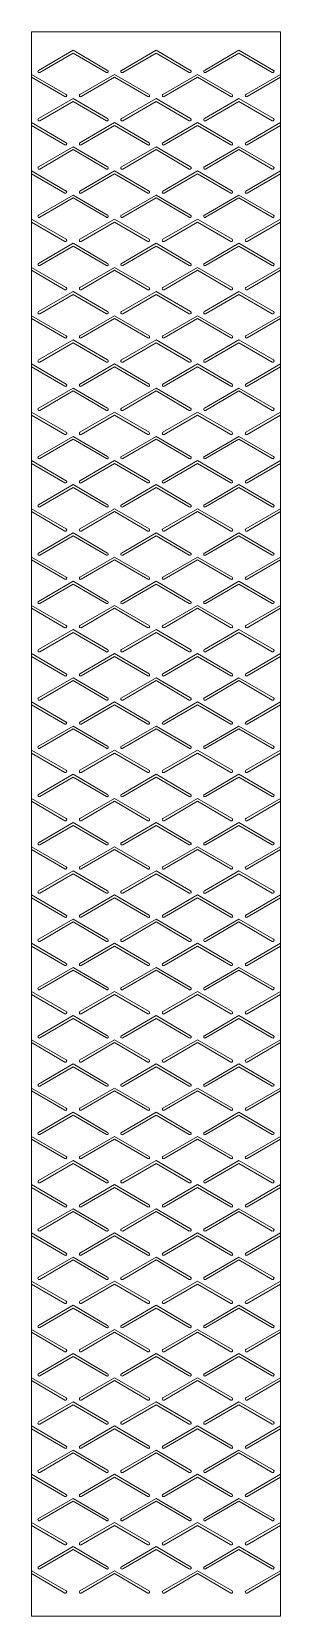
# Model space of a CAD drawing. Header units: metres. Extents: x 0 to 25, y 0 to 159.
import ezdxf

# ---------------------------------------------------------------- set-up
doc = ezdxf.new("R2010")
doc.units = ezdxf.units.M
doc.layers.add('TOP', color=1, linetype='Continuous', lineweight=0)

msp = doc.modelspace()

# ---------------------------------------------------------------- linework, layer by layer
at = {"layer": 'TOP'}
for p, q in [((0.7, 155.12), (4.17, 157.14)), ((0.82, 154.91), (4.17, 156.86)), ((4.17, 157.14), (7.64, 155.12)), ((4.17, 156.86), (7.51, 154.91)), ((9.03, 155.12), (12.5, 157.14)), ((9.15, 154.91), (12.5, 156.86)), ((12.5, 157.14), (15.97, 155.12)), ((12.5, 156.86), (15.85, 154.91)), ((17.36, 155.12), (20.83, 157.14)), ((17.49, 154.91), (20.83, 156.86)), ((20.83, 157.14), (24.3, 155.12)), ((20.83, 156.86), (24.18, 154.91)), ((0, 154.72), (3.47, 152.7)), ((0, 154.72), (0, 154.43)), ((0, 154.43), (3.35, 152.49)), ((4.86, 152.7), (8.33, 154.72)), ((4.99, 152.49), (8.33, 154.43)), ((8.33, 154.72), (11.8, 152.7)), ((8.33, 154.43), (11.68, 152.49)), ((13.2, 152.7), (16.67, 154.72)), ((13.32, 152.49), (16.67, 154.43)), ((16.67, 154.72), (20.14, 152.7)), ((16.67, 154.43), (20.01, 152.49)), ((21.53, 152.7), (25, 154.72)), ((21.65, 152.49), (25, 154.43)), ((25, 154.72), (25, 154.43)), ((0.7, 150.28), (4.17, 152.3)), ((0.82, 150.06), (4.17, 152.01)), ((4.17, 152.3), (7.64, 150.28)), ((4.17, 152.01), (7.51, 150.06)), ((9.03, 150.28), (12.5, 152.3)), ((9.15, 150.06), (12.5, 152.01)), ((12.5, 152.3), (15.97, 150.28)), ((12.5, 152.01), (15.85, 150.06)), ((17.36, 150.28), (20.83, 152.3)), ((17.49, 150.06), (20.83, 152.01)), ((20.83, 152.3), (24.3, 150.28)), ((20.83, 152.01), (24.18, 150.06)), ((0, 149.88), (3.47, 147.86)), ((0, 149.88), (0, 149.59)), ((0, 149.59), (3.35, 147.64)), ((4.86, 147.86), (8.33, 149.88)), ((4.99, 147.64), (8.33, 149.59)), ((8.33, 149.88), (11.8, 147.86)), ((8.33, 149.59), (11.68, 147.64)), ((13.2, 147.86), (16.67, 149.88)), ((13.32, 147.64), (16.67, 149.59)), ((16.67, 149.88), (20.14, 147.86)), ((16.67, 149.59), (20.01, 147.64)), ((21.53, 147.86), (25, 149.88)), ((21.65, 147.64), (25, 149.59)), ((25, 149.88), (25, 149.59)), ((0.7, 145.44), (4.17, 147.46)), ((0.82, 145.22), (4.17, 147.17)), ((4.17, 147.46), (7.64, 145.44)), ((4.17, 147.17), (7.51, 145.22)), ((9.03, 145.44), (12.5, 147.46)), ((9.15, 145.22), (12.5, 147.17)), ((12.5, 147.46), (15.97, 145.44)), ((12.5, 147.17), (15.85, 145.22)), ((17.36, 145.44), (20.83, 147.46)), ((17.49, 145.22), (20.83, 147.17)), ((20.83, 147.46), (24.3, 145.44)), ((20.83, 147.17), (24.18, 145.22)), ((0, 145.03), (3.47, 143.01)), ((0, 145.03), (0, 144.75)), ((0, 144.75), (3.35, 142.8)), ((4.86, 143.01), (8.33, 145.03)), ((4.99, 142.8), (8.33, 144.75)), ((8.33, 145.03), (11.8, 143.01)), ((8.33, 144.75), (11.68, 142.8)), ((13.2, 143.01), (16.67, 145.03)), ((13.32, 142.8), (16.67, 144.75)), ((16.67, 145.03), (20.14, 143.01)), ((16.67, 144.75), (20.01, 142.8)), ((21.53, 143.01), (25, 145.03)), ((21.65, 142.8), (25, 144.75)), ((25, 145.03), (25, 144.75)), ((0.7, 140.59), (4.17, 142.61)), ((0.82, 140.38), (4.17, 142.32)), ((4.17, 142.61), (7.64, 140.59)), ((4.17, 142.32), (7.51, 140.38)), ((9.03, 140.59), (12.5, 142.61)), ((9.15, 140.38), (12.5, 142.32)), ((12.5, 142.61), (15.97, 140.59)), ((12.5, 142.32), (15.85, 140.38)), ((17.36, 140.59), (20.83, 142.61)), ((17.49, 140.38), (20.83, 142.32)), ((20.83, 142.61), (24.3, 140.59)), ((20.83, 142.32), (24.18, 140.38)), ((0, 140.19), (3.47, 138.17)), ((0, 140.19), (0, 139.9)), ((4.86, 138.17), (8.33, 140.19)), ((8.33, 140.19), (11.8, 138.17)), ((13.2, 138.17), (16.67, 140.19)), ((16.67, 140.19), (20.14, 138.17)), ((21.53, 138.17), (25, 140.19)), ((25, 140.19), (25, 139.9)), ((0, 139.9), (3.35, 137.95)), ((4.99, 137.95), (8.33, 139.9)), ((8.33, 139.9), (11.68, 137.95)), ((13.32, 137.95), (16.67, 139.9)), ((16.67, 139.9), (20.01, 137.95)), ((21.65, 137.95), (25, 139.9)), ((0.7, 135.75), (4.17, 137.77)), ((0.82, 135.53), (4.17, 137.48)), ((4.17, 137.77), (7.64, 135.75)), ((4.17, 137.48), (7.51, 135.53)), ((9.03, 135.75), (12.5, 137.77)), ((9.15, 135.53), (12.5, 137.48)), ((12.5, 137.77), (15.97, 135.75)), ((12.5, 137.48), (15.85, 135.53)), ((17.36, 135.75), (20.83, 137.77)), ((17.49, 135.53), (20.83, 137.48)), ((20.83, 137.77), (24.3, 135.75)), ((20.83, 137.48), (24.18, 135.53)), ((0, 135.35), (3.47, 133.33)), ((0, 135.35), (0, 135.06)), ((4.86, 133.33), (8.33, 135.35)), ((8.33, 135.35), (11.8, 133.33)), ((13.2, 133.33), (16.67, 135.35)), ((16.67, 135.35), (20.14, 133.33)), ((21.53, 133.33), (25, 135.35)), ((25, 135.35), (25, 135.06)), ((0, 135.06), (3.35, 133.11)), ((4.99, 133.11), (8.33, 135.06)), ((8.33, 135.06), (11.68, 133.11)), ((13.32, 133.11), (16.67, 135.06)), ((16.67, 135.06), (20.01, 133.11)), ((21.65, 133.11), (25, 135.06)), ((0.7, 130.91), (4.17, 132.93)), ((0.82, 130.69), (4.17, 132.64)), ((4.17, 132.93), (7.64, 130.91)), ((4.17, 132.64), (7.51, 130.69)), ((9.03, 130.91), (12.5, 132.93)), ((9.15, 130.69), (12.5, 132.64)), ((12.5, 132.93), (15.97, 130.91)), ((12.5, 132.64), (15.85, 130.69)), ((17.36, 130.91), (20.83, 132.93)), ((17.49, 130.69), (20.83, 132.64)), ((20.83, 132.93), (24.3, 130.91)), ((20.83, 132.64), (24.18, 130.69)), ((0, 130.5), (3.47, 128.48)), ((0, 130.5), (0, 130.22)), ((4.86, 128.48), (8.33, 130.5)), ((8.33, 130.5), (11.8, 128.48)), ((13.2, 128.48), (16.67, 130.5)), ((16.67, 130.5), (20.14, 128.48)), ((21.53, 128.48), (25, 130.5)), ((25, 130.5), (25, 130.22)), ((0, 130.22), (3.35, 128.27)), ((4.99, 128.27), (8.33, 130.22)), ((8.33, 130.22), (11.68, 128.27)), ((13.32, 128.27), (16.67, 130.22)), ((16.67, 130.22), (20.01, 128.27)), ((21.65, 128.27), (25, 130.22)), ((0.7, 126.06), (4.17, 128.08)), ((0.82, 125.85), (4.17, 127.79)), ((4.17, 128.08), (7.64, 126.06)), ((4.17, 127.79), (7.51, 125.85)), ((9.03, 126.06), (12.5, 128.08)), ((9.15, 125.85), (12.5, 127.79)), ((12.5, 128.08), (15.97, 126.06)), ((12.5, 127.79), (15.85, 125.85)), ((17.36, 126.06), (20.83, 128.08)), ((17.49, 125.85), (20.83, 127.79)), ((20.83, 128.08), (24.3, 126.06)), ((20.83, 127.79), (24.18, 125.85)), ((0, 125.66), (3.47, 123.64)), ((0, 125.66), (0, 125.37)), ((4.86, 123.64), (8.33, 125.66)), ((8.33, 125.66), (11.8, 123.64)), ((13.2, 123.64), (16.67, 125.66)), ((16.67, 125.66), (20.14, 123.64)), ((21.53, 123.64), (25, 125.66)), ((25, 125.66), (25, 125.37)), ((0, 125.37), (3.35, 123.42)), ((4.99, 123.42), (8.33, 125.37)), ((8.33, 125.37), (11.68, 123.42)), ((13.32, 123.42), (16.67, 125.37)), ((16.67, 125.37), (20.01, 123.42)), ((21.65, 123.42), (25, 125.37)), ((0.7, 121.22), (4.17, 123.24)), ((0.82, 121), (4.17, 122.95)), ((4.17, 123.24), (7.64, 121.22)), ((4.17, 122.95), (7.51, 121)), ((9.03, 121.22), (12.5, 123.24)), ((9.15, 121), (12.5, 122.95)), ((12.5, 123.24), (15.97, 121.22)), ((12.5, 122.95), (15.85, 121)), ((17.36, 121.22), (20.83, 123.24)), ((17.49, 121), (20.83, 122.95)), ((20.83, 123.24), (24.3, 121.22)), ((20.83, 122.95), (24.18, 121)), ((0, 120.82), (3.47, 118.8)), ((0, 120.82), (0, 120.53)), ((0, 120.53), (3.35, 118.58)), ((4.86, 118.8), (8.33, 120.82)), ((4.99, 118.58), (8.33, 120.53)), ((8.33, 120.82), (11.8, 118.8)), ((8.33, 120.53), (11.68, 118.58)), ((13.2, 118.8), (16.67, 120.82)), ((13.32, 118.58), (16.67, 120.53)), ((16.67, 120.82), (20.14, 118.8)), ((16.67, 120.53), (20.01, 118.58)), ((21.53, 118.8), (25, 120.82)), ((21.65, 118.58), (25, 120.53)), ((25, 120.82), (25, 120.53)), ((0.7, 116.37), (4.17, 118.39)), ((0.82, 116.16), (4.17, 118.11)), ((4.17, 118.39), (7.64, 116.37)), ((4.17, 118.11), (7.51, 116.16)), ((9.03, 116.37), (12.5, 118.39)), ((9.15, 116.16), (12.5, 118.11)), ((12.5, 118.39), (15.97, 116.37)), ((12.5, 118.11), (15.85, 116.16)), ((17.36, 116.37), (20.83, 118.39)), ((17.49, 116.16), (20.83, 118.11)), ((20.83, 118.39), (24.3, 116.37)), ((20.83, 118.11), (24.18, 116.16)), ((0, 115.97), (3.47, 113.95)), ((0, 115.97), (0, 115.68)), ((0, 115.68), (3.35, 113.74)), ((4.86, 113.95), (8.33, 115.97)), ((4.99, 113.74), (8.33, 115.68)), ((8.33, 115.97), (11.8, 113.95)), ((8.33, 115.68), (11.68, 113.74)), ((13.2, 113.95), (16.67, 115.97)), ((13.32, 113.74), (16.67, 115.68)), ((16.67, 115.97), (20.14, 113.95)), ((16.67, 115.68), (20.01, 113.74)), ((21.53, 113.95), (25, 115.97)), ((21.65, 113.74), (25, 115.68)), ((25, 115.97), (25, 115.68)), ((0.7, 111.53), (4.17, 113.55)), ((0.82, 111.31), (4.17, 113.26)), ((4.17, 113.55), (7.64, 111.53)), ((4.17, 113.26), (7.51, 111.31)), ((9.03, 111.53), (12.5, 113.55)), ((9.15, 111.31), (12.5, 113.26)), ((12.5, 113.55), (15.97, 111.53)), ((12.5, 113.26), (15.85, 111.31)), ((17.36, 111.53), (20.83, 113.55)), ((17.49, 111.31), (20.83, 113.26)), ((20.83, 113.55), (24.3, 111.53)), ((20.83, 113.26), (24.18, 111.31)), ((0, 111.13), (3.47, 109.11)), ((0, 111.13), (0, 110.84)), ((0, 110.84), (3.35, 108.89)), ((4.86, 109.11), (8.33, 111.13)), ((4.99, 108.89), (8.33, 110.84)), ((8.33, 111.13), (11.8, 109.11)), ((8.33, 110.84), (11.68, 108.89)), ((13.2, 109.11), (16.67, 111.13)), ((13.32, 108.89), (16.67, 110.84)), ((16.67, 111.13), (20.14, 109.11)), ((16.67, 110.84), (20.01, 108.89)), ((21.53, 109.11), (25, 111.13)), ((21.65, 108.89), (25, 110.84)), ((25, 111.13), (25, 110.84)), ((0.7, 106.69), (4.17, 108.71)), ((0.82, 106.47), (4.17, 108.42)), ((4.17, 108.71), (7.64, 106.69)), ((4.17, 108.42), (7.51, 106.47)), ((9.03, 106.69), (12.5, 108.71)), ((9.15, 106.47), (12.5, 108.42)), ((12.5, 108.71), (15.97, 106.69)), ((12.5, 108.42), (15.85, 106.47)), ((17.36, 106.69), (20.83, 108.71)), ((17.49, 106.47), (20.83, 108.42)), ((20.83, 108.71), (24.3, 106.69)), ((20.83, 108.42), (24.18, 106.47)), ((0, 106.28), (3.47, 104.26)), ((0, 106.28), (0, 106)), ((0, 106), (3.35, 104.05)), ((4.86, 104.26), (8.33, 106.28)), ((4.99, 104.05), (8.33, 106)), ((8.33, 106.28), (11.8, 104.26)), ((8.33, 106), (11.68, 104.05)), ((13.2, 104.26), (16.67, 106.28)), ((13.32, 104.05), (16.67, 106)), ((16.67, 106.28), (20.14, 104.26)), ((16.67, 106), (20.01, 104.05)), ((21.53, 104.26), (25, 106.28)), ((21.65, 104.05), (25, 106)), ((25, 106.28), (25, 106)), ((0.7, 101.84), (4.17, 103.86)), ((0.82, 101.63), (4.17, 103.57)), ((4.17, 103.86), (7.64, 101.84)), ((4.17, 103.57), (7.51, 101.63)), ((9.03, 101.84), (12.5, 103.86)), ((9.15, 101.63), (12.5, 103.57)), ((12.5, 103.86), (15.97, 101.84)), ((12.5, 103.57), (15.85, 101.63)), ((17.36, 101.84), (20.83, 103.86)), ((17.49, 101.63), (20.83, 103.57)), ((20.83, 103.86), (24.3, 101.84)), ((20.83, 103.57), (24.18, 101.63)), ((0, 101.44), (3.47, 99.42)), ((0, 101.44), (0, 101.15)), ((0, 101.15), (3.35, 99.2)), ((4.86, 99.42), (8.33, 101.44)), ((4.99, 99.2), (8.33, 101.15)), ((8.33, 101.44), (11.8, 99.42)), ((8.33, 101.15), (11.68, 99.2)), ((13.2, 99.42), (16.67, 101.44)), ((13.32, 99.2), (16.67, 101.15)), ((16.67, 101.44), (20.14, 99.42)), ((16.67, 101.15), (20.01, 99.2)), ((21.53, 99.42), (25, 101.44)), ((21.65, 99.2), (25, 101.15)), ((25, 101.44), (25, 101.15)), ((0.7, 97), (4.17, 99.02)), ((0.82, 96.78), (4.17, 98.73)), ((4.17, 99.02), (7.64, 97)), ((4.17, 98.73), (7.51, 96.78)), ((9.03, 97), (12.5, 99.02)), ((9.15, 96.78), (12.5, 98.73)), ((12.5, 99.02), (15.97, 97)), ((12.5, 98.73), (15.85, 96.78)), ((17.36, 97), (20.83, 99.02)), ((17.49, 96.78), (20.83, 98.73)), ((20.83, 99.02), (24.3, 97)), ((20.83, 98.73), (24.18, 96.78)), ((0, 96.6), (3.47, 94.58)), ((0, 96.6), (0, 96.31)), ((0, 96.31), (3.35, 94.36)), ((4.86, 94.58), (8.33, 96.6)), ((4.99, 94.36), (8.33, 96.31)), ((8.33, 96.6), (11.8, 94.58)), ((8.33, 96.31), (11.68, 94.36)), ((13.2, 94.58), (16.67, 96.6)), ((13.32, 94.36), (16.67, 96.31)), ((16.67, 96.6), (20.14, 94.58)), ((16.67, 96.31), (20.01, 94.36)), ((21.53, 94.58), (25, 96.6)), ((21.65, 94.36), (25, 96.31)), ((25, 96.6), (25, 96.31)), ((0.7, 92.16), (4.17, 94.18)), ((0.82, 91.94), (4.17, 93.89)), ((4.17, 94.18), (7.64, 92.16)), ((4.17, 93.89), (7.51, 91.94)), ((9.03, 92.16), (12.5, 94.18)), ((9.15, 91.94), (12.5, 93.89)), ((12.5, 94.18), (15.97, 92.16)), ((12.5, 93.89), (15.85, 91.94)), ((17.36, 92.16), (20.83, 94.18)), ((17.49, 91.94), (20.83, 93.89)), ((20.83, 94.18), (24.3, 92.16)), ((20.83, 93.89), (24.18, 91.94)), ((0, 91.75), (3.47, 89.73)), ((0, 91.75), (0, 91.47)), ((0, 91.47), (3.35, 89.52)), ((4.86, 89.73), (8.33, 91.75)), ((4.99, 89.52), (8.33, 91.47)), ((8.33, 91.75), (11.8, 89.73)), ((8.33, 91.47), (11.68, 89.52)), ((13.2, 89.73), (16.67, 91.75)), ((13.32, 89.52), (16.67, 91.47)), ((16.67, 91.75), (20.14, 89.73)), ((16.67, 91.47), (20.01, 89.52)), ((21.53, 89.73), (25, 91.75)), ((21.65, 89.52), (25, 91.47)), ((25, 91.75), (25, 91.47)), ((0.7, 87.31), (4.17, 89.33)), ((0.82, 87.1), (4.17, 89.04)), ((4.17, 89.33), (7.64, 87.31)), ((4.17, 89.04), (7.51, 87.1)), ((9.03, 87.31), (12.5, 89.33)), ((9.15, 87.1), (12.5, 89.04)), ((12.5, 89.33), (15.97, 87.31)), ((12.5, 89.04), (15.85, 87.1)), ((17.36, 87.31), (20.83, 89.33)), ((17.49, 87.1), (20.83, 89.04)), ((20.83, 89.33), (24.3, 87.31)), ((20.83, 89.04), (24.18, 87.1)), ((0, 86.91), (3.47, 84.89)), ((0, 86.91), (0, 86.62)), ((0, 86.62), (3.35, 84.67)), ((4.86, 84.89), (8.33, 86.91)), ((4.99, 84.67), (8.33, 86.62)), ((8.33, 86.91), (11.8, 84.89)), ((8.33, 86.62), (11.68, 84.67)), ((13.2, 84.89), (16.67, 86.91)), ((13.32, 84.67), (16.67, 86.62)), ((16.67, 86.91), (20.14, 84.89)), ((16.67, 86.62), (20.01, 84.67)), ((21.53, 84.89), (25, 86.91)), ((21.65, 84.67), (25, 86.62)), ((25, 86.91), (25, 86.62)), ((0.7, 82.47), (4.17, 84.49)), ((4.17, 84.49), (7.64, 82.47)), ((9.03, 82.47), (12.5, 84.49)), ((12.5, 84.49), (15.97, 82.47)), ((17.36, 82.47), (20.83, 84.49)), ((20.83, 84.49), (24.3, 82.47)), ((0.82, 82.25), (4.17, 84.2)), ((4.17, 84.2), (7.51, 82.25)), ((9.15, 82.25), (12.5, 84.2)), ((12.5, 84.2), (15.85, 82.25)), ((17.49, 82.25), (20.83, 84.2)), ((20.83, 84.2), (24.18, 82.25)), ((0, 82.07), (3.47, 80.05)), ((0, 82.07), (0, 81.78)), ((0, 81.78), (3.35, 79.83)), ((4.86, 80.05), (8.33, 82.07)), ((4.99, 79.83), (8.33, 81.78)), ((8.33, 82.07), (11.8, 80.05)), ((8.33, 81.78), (11.68, 79.83)), ((13.2, 80.05), (16.67, 82.07)), ((13.32, 79.83), (16.67, 81.78)), ((16.67, 82.07), (20.14, 80.05)), ((16.67, 81.78), (20.01, 79.83)), ((21.53, 80.05), (25, 82.07)), ((21.65, 79.83), (25, 81.78)), ((25, 82.07), (25, 81.78)), ((0.7, 77.62), (4.17, 79.64)), ((4.17, 79.64), (7.64, 77.62)), ((9.03, 77.62), (12.5, 79.64)), ((12.5, 79.64), (15.97, 77.62)), ((17.36, 77.62), (20.83, 79.64)), ((20.83, 79.64), (24.3, 77.62)), ((0.82, 77.41), (4.17, 79.36)), ((4.17, 79.36), (7.51, 77.41)), ((9.15, 77.41), (12.5, 79.36)), ((12.5, 79.36), (15.85, 77.41)), ((17.49, 77.41), (20.83, 79.36)), ((20.83, 79.36), (24.18, 77.41)), ((0, 77.22), (3.47, 75.2)), ((0, 77.22), (0, 76.93)), ((0, 76.93), (3.35, 74.99)), ((4.86, 75.2), (8.33, 77.22)), ((4.99, 74.99), (8.33, 76.93)), ((8.33, 77.22), (11.8, 75.2)), ((8.33, 76.93), (11.68, 74.99)), ((13.2, 75.2), (16.67, 77.22)), ((13.32, 74.99), (16.67, 76.93)), ((16.67, 77.22), (20.14, 75.2)), ((16.67, 76.93), (20.01, 74.99)), ((21.53, 75.2), (25, 77.22)), ((21.65, 74.99), (25, 76.93)), ((25, 77.22), (25, 76.93)), ((0.7, 72.78), (4.17, 74.8)), ((4.17, 74.8), (7.64, 72.78)), ((9.03, 72.78), (12.5, 74.8)), ((12.5, 74.8), (15.97, 72.78)), ((17.36, 72.78), (20.83, 74.8)), ((20.83, 74.8), (24.3, 72.78)), ((0.82, 72.56), (4.17, 74.51)), ((4.17, 74.51), (7.51, 72.56)), ((9.15, 72.56), (12.5, 74.51)), ((12.5, 74.51), (15.85, 72.56)), ((17.49, 72.56), (20.83, 74.51)), ((20.83, 74.51), (24.18, 72.56)), ((0, 72.38), (3.47, 70.36)), ((0, 72.38), (0, 72.09)), ((0, 72.09), (3.35, 70.14)), ((4.86, 70.36), (8.33, 72.38)), ((4.99, 70.14), (8.33, 72.09)), ((8.33, 72.38), (11.8, 70.36)), ((8.33, 72.09), (11.68, 70.14)), ((13.2, 70.36), (16.67, 72.38)), ((13.32, 70.14), (16.67, 72.09)), ((16.67, 72.38), (20.14, 70.36)), ((16.67, 72.09), (20.01, 70.14)), ((21.53, 70.36), (25, 72.38)), ((21.65, 70.14), (25, 72.09)), ((25, 72.38), (25, 72.09)), ((0.7, 67.94), (4.17, 69.96)), ((0.82, 67.72), (4.17, 69.67)), ((4.17, 69.96), (7.64, 67.94)), ((4.17, 69.67), (7.51, 67.72)), ((9.03, 67.94), (12.5, 69.96)), ((9.15, 67.72), (12.5, 69.67)), ((12.5, 69.96), (15.97, 67.94)), ((12.5, 69.67), (15.85, 67.72)), ((17.36, 67.94), (20.83, 69.96)), ((17.49, 67.72), (20.83, 69.67)), ((20.83, 69.96), (24.3, 67.94)), ((20.83, 69.67), (24.18, 67.72)), ((0, 67.53), (3.47, 65.51)), ((0, 67.53), (0, 67.25)), ((0, 67.25), (3.35, 65.3)), ((4.86, 65.51), (8.33, 67.53)), ((4.99, 65.3), (8.33, 67.25)), ((8.33, 67.53), (11.8, 65.51)), ((8.33, 67.25), (11.68, 65.3)), ((13.2, 65.51), (16.67, 67.53)), ((13.32, 65.3), (16.67, 67.25)), ((16.67, 67.53), (20.14, 65.51)), ((16.67, 67.25), (20.01, 65.3)), ((21.53, 65.51), (25, 67.53)), ((21.65, 65.3), (25, 67.25)), ((25, 67.53), (25, 67.25)), ((0.7, 63.09), (4.17, 65.11)), ((0.82, 62.88), (4.17, 64.82)), ((4.17, 65.11), (7.64, 63.09)), ((4.17, 64.82), (7.51, 62.88)), ((9.03, 63.09), (12.5, 65.11)), ((9.15, 62.88), (12.5, 64.82)), ((12.5, 65.11), (15.97, 63.09)), ((12.5, 64.82), (15.85, 62.88)), ((17.36, 63.09), (20.83, 65.11)), ((17.49, 62.88), (20.83, 64.82)), ((20.83, 65.11), (24.3, 63.09)), ((20.83, 64.82), (24.18, 62.88)), ((0, 62.69), (3.47, 60.67)), ((0, 62.69), (0, 62.4)), ((0, 62.4), (3.35, 60.45)), ((4.86, 60.67), (8.33, 62.69)), ((4.99, 60.45), (8.33, 62.4)), ((8.33, 62.69), (11.8, 60.67)), ((8.33, 62.4), (11.68, 60.45)), ((13.2, 60.67), (16.67, 62.69)), ((13.32, 60.45), (16.67, 62.4)), ((16.67, 62.69), (20.14, 60.67)), ((16.67, 62.4), (20.01, 60.45)), ((21.53, 60.67), (25, 62.69)), ((21.65, 60.45), (25, 62.4)), ((25, 62.69), (25, 62.4)), ((0.7, 58.25), (4.17, 60.27)), ((0.82, 58.03), (4.17, 59.98)), ((4.17, 60.27), (7.64, 58.25)), ((4.17, 59.98), (7.51, 58.03)), ((9.03, 58.25), (12.5, 60.27)), ((9.15, 58.03), (12.5, 59.98)), ((12.5, 60.27), (15.97, 58.25)), ((12.5, 59.98), (15.85, 58.03)), ((17.36, 58.25), (20.83, 60.27)), ((17.49, 58.03), (20.83, 59.98)), ((20.83, 60.27), (24.3, 58.25)), ((20.83, 59.98), (24.18, 58.03)), ((0, 57.85), (3.47, 55.83)), ((0, 57.85), (0, 57.56)), ((0, 57.56), (3.35, 55.61)), ((4.86, 55.83), (8.33, 57.85)), ((4.99, 55.61), (8.33, 57.56)), ((8.33, 57.85), (11.8, 55.83)), ((8.33, 57.56), (11.68, 55.61)), ((13.2, 55.83), (16.67, 57.85)), ((13.32, 55.61), (16.67, 57.56)), ((16.67, 57.85), (20.14, 55.83)), ((16.67, 57.56), (20.01, 55.61)), ((21.53, 55.83), (25, 57.85)), ((21.65, 55.61), (25, 57.56)), ((25, 57.85), (25, 57.56)), ((0.7, 53.41), (4.17, 55.43)), ((0.82, 53.19), (4.17, 55.14)), ((4.17, 55.43), (7.64, 53.41)), ((4.17, 55.14), (7.51, 53.19)), ((9.03, 53.41), (12.5, 55.43)), ((9.15, 53.19), (12.5, 55.14)), ((12.5, 55.43), (15.97, 53.41)), ((12.5, 55.14), (15.85, 53.19)), ((17.36, 53.41), (20.83, 55.43)), ((17.49, 53.19), (20.83, 55.14)), ((20.83, 55.43), (24.3, 53.41)), ((20.83, 55.14), (24.18, 53.19)), ((0, 53), (3.47, 50.98)), ((0, 53), (0, 52.72)), ((0, 52.72), (3.35, 50.77)), ((4.86, 50.98), (8.33, 53)), ((4.99, 50.77), (8.33, 52.72)), ((8.33, 53), (11.8, 50.98)), ((8.33, 52.72), (11.68, 50.77)), ((13.2, 50.98), (16.67, 53)), ((13.32, 50.77), (16.67, 52.72)), ((16.67, 53), (20.14, 50.98)), ((16.67, 52.72), (20.01, 50.77)), ((21.53, 50.98), (25, 53)), ((21.65, 50.77), (25, 52.72)), ((25, 53), (25, 52.72)), ((0.7, 48.56), (4.17, 50.58)), ((0.82, 48.35), (4.17, 50.29)), ((4.17, 50.58), (7.64, 48.56)), ((4.17, 50.29), (7.51, 48.35)), ((9.03, 48.56), (12.5, 50.58)), ((9.15, 48.35), (12.5, 50.29)), ((12.5, 50.58), (15.97, 48.56)), ((12.5, 50.29), (15.85, 48.35)), ((17.36, 48.56), (20.83, 50.58)), ((17.49, 48.35), (20.83, 50.29)), ((20.83, 50.58), (24.3, 48.56)), ((20.83, 50.29), (24.18, 48.35)), ((0, 48.16), (3.47, 46.14)), ((0, 48.16), (0, 47.87)), ((0, 47.87), (3.35, 45.92)), ((4.86, 46.14), (8.33, 48.16)), ((4.99, 45.92), (8.33, 47.87)), ((8.33, 48.16), (11.8, 46.14)), ((8.33, 47.87), (11.68, 45.92)), ((13.2, 46.14), (16.67, 48.16)), ((13.32, 45.92), (16.67, 47.87)), ((16.67, 48.16), (20.14, 46.14)), ((16.67, 47.87), (20.01, 45.92)), ((21.53, 46.14), (25, 48.16)), ((21.65, 45.92), (25, 47.87)), ((25, 48.16), (25, 47.87)), ((0.7, 43.72), (4.17, 45.74)), ((0.82, 43.5), (4.17, 45.45)), ((4.17, 45.74), (7.64, 43.72)), ((4.17, 45.45), (7.51, 43.5)), ((9.03, 43.72), (12.5, 45.74)), ((9.15, 43.5), (12.5, 45.45)), ((12.5, 45.74), (15.97, 43.72)), ((12.5, 45.45), (15.85, 43.5)), ((17.36, 43.72), (20.83, 45.74)), ((17.49, 43.5), (20.83, 45.45)), ((20.83, 45.74), (24.3, 43.72)), ((20.83, 45.45), (24.18, 43.5)), ((0, 43.32), (3.47, 41.3)), ((0, 43.32), (0, 43.03)), ((0, 43.03), (3.35, 41.08)), ((4.86, 41.3), (8.33, 43.32)), ((4.99, 41.08), (8.33, 43.03)), ((8.33, 43.32), (11.8, 41.3)), ((8.33, 43.03), (11.68, 41.08)), ((13.2, 41.3), (16.67, 43.32)), ((13.32, 41.08), (16.67, 43.03)), ((16.67, 43.32), (20.14, 41.3)), ((16.67, 43.03), (20.01, 41.08)), ((21.53, 41.3), (25, 43.32)), ((21.65, 41.08), (25, 43.03)), ((25, 43.32), (25, 43.03)), ((0.7, 38.87), (4.17, 40.89)), ((0.82, 38.66), (4.17, 40.61)), ((4.17, 40.89), (7.64, 38.87)), ((4.17, 40.61), (7.51, 38.66)), ((9.03, 38.87), (12.5, 40.89)), ((9.15, 38.66), (12.5, 40.61)), ((12.5, 40.89), (15.97, 38.87)), ((12.5, 40.61), (15.85, 38.66)), ((17.36, 38.87), (20.83, 40.89)), ((17.49, 38.66), (20.83, 40.61)), ((20.83, 40.89), (24.3, 38.87)), ((20.83, 40.61), (24.18, 38.66)), ((0, 38.47), (3.47, 36.45)), ((0, 38.47), (0, 38.18)), ((0, 38.18), (3.35, 36.24)), ((4.86, 36.45), (8.33, 38.47)), ((4.99, 36.24), (8.33, 38.18)), ((8.33, 38.47), (11.8, 36.45)), ((8.33, 38.18), (11.68, 36.24)), ((13.2, 36.45), (16.67, 38.47)), ((13.32, 36.24), (16.67, 38.18)), ((16.67, 38.47), (20.14, 36.45)), ((16.67, 38.18), (20.01, 36.24)), ((21.53, 36.45), (25, 38.47)), ((21.65, 36.24), (25, 38.18)), ((25, 38.47), (25, 38.18)), ((0.7, 34.03), (4.17, 36.05)), ((0.82, 33.81), (4.17, 35.76)), ((4.17, 36.05), (7.64, 34.03)), ((4.17, 35.76), (7.51, 33.81)), ((9.03, 34.03), (12.5, 36.05)), ((9.15, 33.81), (12.5, 35.76)), ((12.5, 36.05), (15.97, 34.03)), ((12.5, 35.76), (15.85, 33.81)), ((17.36, 34.03), (20.83, 36.05)), ((17.49, 33.81), (20.83, 35.76)), ((20.83, 36.05), (24.3, 34.03)), ((20.83, 35.76), (24.18, 33.81)), ((0, 33.63), (3.47, 31.61)), ((0, 33.63), (0, 33.34)), ((4.86, 31.61), (8.33, 33.63)), ((8.33, 33.63), (11.8, 31.61)), ((13.2, 31.61), (16.67, 33.63)), ((16.67, 33.63), (20.14, 31.61)), ((21.53, 31.61), (25, 33.63)), ((25, 33.63), (25, 33.34)), ((0, 33.34), (3.35, 31.39)), ((4.99, 31.39), (8.33, 33.34)), ((8.33, 33.34), (11.68, 31.39)), ((13.32, 31.39), (16.67, 33.34)), ((16.67, 33.34), (20.01, 31.39)), ((21.65, 31.39), (25, 33.34)), ((0.7, 29.19), (4.17, 31.21)), ((0.82, 28.97), (4.17, 30.92)), ((4.17, 31.21), (7.64, 29.19)), ((4.17, 30.92), (7.51, 28.97)), ((9.03, 29.19), (12.5, 31.21)), ((9.15, 28.97), (12.5, 30.92)), ((12.5, 31.21), (15.97, 29.19)), ((12.5, 30.92), (15.85, 28.97)), ((17.36, 29.19), (20.83, 31.21)), ((17.49, 28.97), (20.83, 30.92)), ((20.83, 31.21), (24.3, 29.19)), ((20.83, 30.92), (24.18, 28.97)), ((0, 28.78), (3.47, 26.76)), ((0, 28.78), (0, 28.5)), ((4.86, 26.76), (8.33, 28.78)), ((8.33, 28.78), (11.8, 26.76)), ((13.2, 26.76), (16.67, 28.78)), ((16.67, 28.78), (20.14, 26.76)), ((21.53, 26.76), (25, 28.78)), ((25, 28.78), (25, 28.5)), ((0, 28.5), (3.35, 26.55)), ((4.99, 26.55), (8.33, 28.5)), ((8.33, 28.5), (11.68, 26.55)), ((13.32, 26.55), (16.67, 28.5)), ((16.67, 28.5), (20.01, 26.55)), ((21.65, 26.55), (25, 28.5)), ((0.7, 24.34), (4.17, 26.36)), ((0.82, 24.13), (4.17, 26.07)), ((4.17, 26.36), (7.64, 24.34)), ((4.17, 26.07), (7.51, 24.13)), ((9.03, 24.34), (12.5, 26.36)), ((9.15, 24.13), (12.5, 26.07)), ((12.5, 26.36), (15.97, 24.34)), ((12.5, 26.07), (15.85, 24.13)), ((17.36, 24.34), (20.83, 26.36)), ((17.49, 24.13), (20.83, 26.07)), ((20.83, 26.36), (24.3, 24.34)), ((20.83, 26.07), (24.18, 24.13)), ((0, 23.94), (3.47, 21.92)), ((0, 23.94), (0, 23.65)), ((4.86, 21.92), (8.33, 23.94)), ((8.33, 23.94), (11.8, 21.92)), ((13.2, 21.92), (16.67, 23.94)), ((16.67, 23.94), (20.14, 21.92)), ((21.53, 21.92), (25, 23.94)), ((25, 23.94), (25, 23.65)), ((0, 23.65), (3.35, 21.7)), ((4.99, 21.7), (8.33, 23.65)), ((8.33, 23.65), (11.68, 21.7)), ((13.32, 21.7), (16.67, 23.65)), ((16.67, 23.65), (20.01, 21.7)), ((21.65, 21.7), (25, 23.65)), ((0.7, 19.5), (4.17, 21.52)), ((0.82, 19.28), (4.17, 21.23)), ((4.17, 21.52), (7.64, 19.5)), ((4.17, 21.23), (7.51, 19.28)), ((9.03, 19.5), (12.5, 21.52)), ((9.15, 19.28), (12.5, 21.23)), ((12.5, 21.52), (15.97, 19.5)), ((12.5, 21.23), (15.85, 19.28)), ((17.36, 19.5), (20.83, 21.52)), ((17.49, 19.28), (20.83, 21.23)), ((20.83, 21.52), (24.3, 19.5)), ((20.83, 21.23), (24.18, 19.28)), ((0, 19.1), (3.47, 17.08)), ((0, 19.1), (0, 18.81)), ((4.86, 17.08), (8.33, 19.1)), ((8.33, 19.1), (11.8, 17.08)), ((13.2, 17.08), (16.67, 19.1)), ((16.67, 19.1), (20.14, 17.08)), ((21.53, 17.08), (25, 19.1)), ((25, 19.1), (25, 18.81)), ((0, 18.81), (3.35, 16.86)), ((4.99, 16.86), (8.33, 18.81)), ((8.33, 18.81), (11.68, 16.86)), ((13.32, 16.86), (16.67, 18.81)), ((16.67, 18.81), (20.01, 16.86)), ((21.65, 16.86), (25, 18.81)), ((0.7, 14.66), (4.17, 16.68)), ((0.82, 14.44), (4.17, 16.39)), ((4.17, 16.68), (7.64, 14.66)), ((4.17, 16.39), (7.51, 14.44)), ((9.03, 14.66), (12.5, 16.68)), ((9.15, 14.44), (12.5, 16.39)), ((12.5, 16.68), (15.97, 14.66)), ((12.5, 16.39), (15.85, 14.44)), ((17.36, 14.66), (20.83, 16.68)), ((17.49, 14.44), (20.83, 16.39)), ((20.83, 16.68), (24.3, 14.66)), ((20.83, 16.39), (24.18, 14.44)), ((0, 14.25), (3.47, 12.23)), ((0, 14.25), (0, 13.97)), ((0, 13.97), (3.35, 12.02)), ((4.86, 12.23), (8.33, 14.25)), ((4.99, 12.02), (8.33, 13.97)), ((8.33, 14.25), (11.8, 12.23)), ((8.33, 13.97), (11.68, 12.02)), ((13.2, 12.23), (16.67, 14.25)), ((13.32, 12.02), (16.67, 13.97)), ((16.67, 14.25), (20.14, 12.23)), ((16.67, 13.97), (20.01, 12.02)), ((21.53, 12.23), (25, 14.25)), ((21.65, 12.02), (25, 13.97)), ((25, 14.25), (25, 13.97)), ((0.7, 9.81), (4.17, 11.83)), ((0.82, 9.6), (4.17, 11.54)), ((4.17, 11.83), (7.64, 9.81)), ((4.17, 11.54), (7.51, 9.6)), ((9.03, 9.81), (12.5, 11.83)), ((9.15, 9.6), (12.5, 11.54)), ((12.5, 11.83), (15.97, 9.81)), ((12.5, 11.54), (15.85, 9.6)), ((17.36, 9.81), (20.83, 11.83)), ((17.49, 9.6), (20.83, 11.54)), ((20.83, 11.83), (24.3, 9.81)), ((20.83, 11.54), (24.18, 9.6)), ((0, 9.41), (3.47, 7.39)), ((0, 9.41), (0, 9.12)), ((0, 9.12), (3.35, 7.17)), ((4.86, 7.39), (8.33, 9.41)), ((4.99, 7.17), (8.33, 9.12)), ((8.33, 9.41), (11.8, 7.39)), ((8.33, 9.12), (11.68, 7.17)), ((13.2, 7.39), (16.67, 9.41)), ((13.32, 7.17), (16.67, 9.12)), ((16.67, 9.41), (20.14, 7.39)), ((16.67, 9.12), (20.01, 7.17)), ((21.53, 7.39), (25, 9.41)), ((21.65, 7.17), (25, 9.12)), ((25, 9.41), (25, 9.12)), ((0.7, 4.97), (4.17, 6.99)), ((0.82, 4.75), (4.17, 6.7)), ((4.17, 6.99), (7.64, 4.97)), ((4.17, 6.7), (7.51, 4.75)), ((9.03, 4.97), (12.5, 6.99)), ((9.15, 4.75), (12.5, 6.7)), ((12.5, 6.99), (15.97, 4.97)), ((12.5, 6.7), (15.85, 4.75)), ((17.36, 4.97), (20.83, 6.99)), ((17.49, 4.75), (20.83, 6.7)), ((20.83, 6.99), (24.3, 4.97)), ((20.83, 6.7), (24.18, 4.75)), ((0, 4.57), (3.47, 2.55)), ((0, 4.57), (0, 4.28)), ((0, 4.28), (3.35, 2.33)), ((4.86, 2.55), (8.33, 4.57)), ((4.99, 2.33), (8.33, 4.28)), ((8.33, 4.57), (11.8, 2.55)), ((8.33, 4.28), (11.68, 2.33)), ((13.2, 2.55), (16.67, 4.57)), ((13.32, 2.33), (16.67, 4.28)), ((16.67, 4.57), (20.14, 2.55)), ((16.67, 4.28), (20.01, 2.33)), ((21.53, 2.55), (25, 4.57)), ((21.65, 2.33), (25, 4.28)), ((25, 4.57), (25, 4.28))]:
    msp.add_line(p, q, dxfattribs=at)
msp.add_lwpolyline([(0, 0), (0, 159), (25, 159), (25, 0)], close=True, dxfattribs=at)
for centre, start, end in [((0.76, 155.02), 120, 300), ((7.58, 155.02), -120, 60), ((9.09, 155.02), 120, 300), ((15.91, 155.02), -120, 60), ((17.42, 155.02), 120, 300), ((24.24, 155.02), -120, 60), ((3.41, 152.59), -120, 60), ((4.92, 152.59), 120, 300), ((11.74, 152.59), -120, 60), ((13.26, 152.59), 120, 300), ((20.08, 152.59), -120, 60), ((21.59, 152.59), 120, 300), ((0.76, 150.17), 120, 300), ((7.58, 150.17), -120, 60), ((9.09, 150.17), 120, 300), ((15.91, 150.17), -120, 60), ((17.42, 150.17), 120, 300), ((24.24, 150.17), -120, 60), ((3.41, 147.75), -120, 60), ((4.92, 147.75), 120, 300), ((11.74, 147.75), -120, 60), ((13.26, 147.75), 120, 300), ((20.08, 147.75), -120, 60), ((21.59, 147.75), 120, 300), ((0.76, 145.33), 120, 300), ((7.58, 145.33), -120, 60), ((9.09, 145.33), 120, 300), ((15.91, 145.33), -120, 60), ((17.42, 145.33), 120, 300), ((24.24, 145.33), -120, 60), ((3.41, 142.91), -120, 60), ((4.92, 142.91), 120, 300), ((11.74, 142.91), -120, 60), ((13.26, 142.91), 120, 300), ((20.08, 142.91), -120, 60), ((21.59, 142.91), 120, 300), ((0.76, 140.48), 120, 300), ((7.58, 140.48), -120, 60), ((9.09, 140.48), 120, 300), ((15.91, 140.48), -120, 60), ((17.42, 140.48), 120, 300), ((24.24, 140.48), -120, 60), ((3.41, 138.06), -120, 60), ((4.92, 138.06), 120, 300), ((11.74, 138.06), -120, 60), ((13.26, 138.06), 120, 300), ((20.08, 138.06), -120, 60), ((21.59, 138.06), 120, 300), ((0.76, 135.64), 120, 300), ((7.58, 135.64), -120, 60), ((9.09, 135.64), 120, 300), ((15.91, 135.64), -120, 60), ((17.42, 135.64), 120, 300), ((24.24, 135.64), -120, 60), ((3.41, 133.22), -120, 60), ((4.92, 133.22), 120, 300), ((11.74, 133.22), -120, 60), ((13.26, 133.22), 120, 300), ((20.08, 133.22), -120, 60), ((21.59, 133.22), 120, 300), ((0.76, 130.8), 120, 300), ((7.58, 130.8), -120, 60), ((9.09, 130.8), 120, 300), ((15.91, 130.8), -120, 60), ((17.42, 130.8), 120, 300), ((24.24, 130.8), -120, 60), ((3.41, 128.38), -120, 60), ((4.92, 128.38), 120, 300), ((11.74, 128.38), -120, 60), ((13.26, 128.38), 120, 300), ((20.08, 128.38), -120, 60), ((21.59, 128.38), 120, 300), ((0.76, 125.95), 120, 300), ((7.58, 125.95), -120, 60), ((9.09, 125.95), 120, 300), ((15.91, 125.95), -120, 60), ((17.42, 125.95), 120, 300), ((24.24, 125.95), -120, 60), ((3.41, 123.53), -120, 60), ((4.92, 123.53), 120, 300), ((11.74, 123.53), -120, 60), ((13.26, 123.53), 120, 300), ((20.08, 123.53), -120, 60), ((21.59, 123.53), 120, 300), ((0.76, 121.11), 120, 300), ((7.58, 121.11), -120, 60), ((9.09, 121.11), 120, 300), ((15.91, 121.11), -120, 60), ((17.42, 121.11), 120, 300), ((24.24, 121.11), -120, 60), ((3.41, 118.69), -120, 60), ((4.92, 118.69), 120, 300), ((11.74, 118.69), -120, 60), ((13.26, 118.69), 120, 300), ((20.08, 118.69), -120, 60), ((21.59, 118.69), 120, 300), ((0.76, 116.27), 120, 300), ((7.58, 116.27), -120, 60), ((9.09, 116.27), 120, 300), ((15.91, 116.27), -120, 60), ((17.42, 116.27), 120, 300), ((24.24, 116.27), -120, 60), ((3.41, 113.84), -120, 60), ((4.92, 113.84), 120, 300), ((11.74, 113.84), -120, 60), ((13.26, 113.84), 120, 300), ((20.08, 113.84), -120, 60), ((21.59, 113.84), 120, 300), ((0.76, 111.42), 120, 300), ((7.58, 111.42), -120, 60), ((9.09, 111.42), 120, 300), ((15.91, 111.42), -120, 60), ((17.42, 111.42), 120, 300), ((24.24, 111.42), -120, 60), ((3.41, 109), -120, 60), ((4.92, 109), 120, 300), ((11.74, 109), -120, 60), ((13.26, 109), 120, 300), ((20.08, 109), -120, 60), ((21.59, 109), 120, 300), ((0.76, 106.58), 120, 300), ((7.58, 106.58), -120, 60), ((9.09, 106.58), 120, 300), ((15.91, 106.58), -120, 60), ((17.42, 106.58), 120, 300), ((24.24, 106.58), -120, 60), ((3.41, 104.16), -120, 60), ((4.92, 104.16), 120, 300), ((11.74, 104.16), -120, 60), ((13.26, 104.16), 120, 300), ((20.08, 104.16), -120, 60), ((21.59, 104.16), 120, 300), ((0.76, 101.73), 120, 300), ((7.58, 101.73), -120, 60), ((9.09, 101.73), 120, 300), ((15.91, 101.73), -120, 60), ((17.42, 101.73), 120, 300), ((24.24, 101.73), -120, 60), ((3.41, 99.31), -120, 60), ((4.92, 99.31), 120, 300), ((11.74, 99.31), -120, 60), ((13.26, 99.31), 120, 300), ((20.08, 99.31), -120, 60), ((21.59, 99.31), 120, 300), ((0.76, 96.89), 120, 300), ((7.58, 96.89), -120, 60), ((9.09, 96.89), 120, 300), ((15.91, 96.89), -120, 60), ((17.42, 96.89), 120, 300), ((24.24, 96.89), -120, 60), ((3.41, 94.47), -120, 60), ((4.92, 94.47), 120, 300), ((11.74, 94.47), -120, 60), ((13.26, 94.47), 120, 300), ((20.08, 94.47), -120, 60), ((21.59, 94.47), 120, 300), ((0.76, 92.05), 120, 300), ((7.58, 92.05), -120, 60), ((9.09, 92.05), 120, 300), ((15.91, 92.05), -120, 60), ((17.42, 92.05), 120, 300), ((24.24, 92.05), -120, 60), ((3.41, 89.63), -120, 60), ((4.92, 89.63), 120, 300), ((11.74, 89.63), -120, 60), ((13.26, 89.63), 120, 300), ((20.08, 89.63), -120, 60), ((21.59, 89.63), 120, 300), ((0.76, 87.2), 120, 300), ((7.58, 87.2), -120, 60), ((9.09, 87.2), 120, 300), ((15.91, 87.2), -120, 60), ((17.42, 87.2), 120, 300), ((24.24, 87.2), -120, 60), ((3.41, 84.78), -120, 60), ((4.92, 84.78), 120, 300), ((11.74, 84.78), -120, 60), ((13.26, 84.78), 120, 300), ((20.08, 84.78), -120, 60), ((21.59, 84.78), 120, 300), ((0.76, 82.36), 120, 300), ((7.58, 82.36), -120, 60), ((9.09, 82.36), 120, 300), ((15.91, 82.36), -120, 60), ((17.42, 82.36), 120, 300), ((24.24, 82.36), -120, 60), ((3.41, 79.94), -120, 60), ((4.92, 79.94), 120, 300), ((11.74, 79.94), -120, 60), ((13.26, 79.94), 120, 300), ((20.08, 79.94), -120, 60), ((21.59, 79.94), 120, 300), ((0.76, 77.52), 120, 300), ((7.58, 77.52), -120, 60), ((9.09, 77.52), 120, 300), ((15.91, 77.52), -120, 60), ((17.42, 77.52), 120, 300), ((24.24, 77.52), -120, 60), ((3.41, 75.09), -120, 60), ((4.92, 75.09), 120, 300), ((11.74, 75.09), -120, 60), ((13.26, 75.09), 120, 300), ((20.08, 75.09), -120, 60), ((21.59, 75.09), 120, 300), ((0.76, 72.67), 120, 300), ((7.58, 72.67), -120, 60), ((9.09, 72.67), 120, 300), ((15.91, 72.67), -120, 60), ((17.42, 72.67), 120, 300), ((24.24, 72.67), -120, 60), ((3.41, 70.25), -120, 60), ((4.92, 70.25), 120, 300), ((11.74, 70.25), -120, 60), ((13.26, 70.25), 120, 300), ((20.08, 70.25), -120, 60), ((21.59, 70.25), 120, 300), ((0.76, 67.83), 120, 300), ((7.58, 67.83), -120, 60), ((9.09, 67.83), 120, 300), ((15.91, 67.83), -120, 60), ((17.42, 67.83), 120, 300), ((24.24, 67.83), -120, 60), ((3.41, 65.41), -120, 60), ((4.92, 65.41), 120, 300), ((11.74, 65.41), -120, 60), ((13.26, 65.41), 120, 300), ((20.08, 65.41), -120, 60), ((21.59, 65.41), 120, 300), ((0.76, 62.98), 120, 300), ((7.58, 62.98), -120, 60), ((9.09, 62.98), 120, 300), ((15.91, 62.98), -120, 60), ((17.42, 62.98), 120, 300), ((24.24, 62.98), -120, 60), ((3.41, 60.56), -120, 60), ((4.92, 60.56), 120, 300), ((11.74, 60.56), -120, 60), ((13.26, 60.56), 120, 300), ((20.08, 60.56), -120, 60), ((21.59, 60.56), 120, 300), ((0.76, 58.14), 120, 300), ((7.58, 58.14), -120, 60), ((9.09, 58.14), 120, 300), ((15.91, 58.14), -120, 60), ((17.42, 58.14), 120, 300), ((24.24, 58.14), -120, 60), ((3.41, 55.72), -120, 60), ((4.92, 55.72), 120, 300), ((11.74, 55.72), -120, 60), ((13.26, 55.72), 120, 300), ((20.08, 55.72), -120, 60), ((21.59, 55.72), 120, 300), ((0.76, 53.3), 120, 300), ((7.58, 53.3), -120, 60), ((9.09, 53.3), 120, 300), ((15.91, 53.3), -120, 60), ((17.42, 53.3), 120, 300), ((24.24, 53.3), -120, 60), ((3.41, 50.88), -120, 60), ((4.92, 50.88), 120, 300), ((11.74, 50.88), -120, 60), ((13.26, 50.88), 120, 300), ((20.08, 50.88), -120, 60), ((21.59, 50.88), 120, 300), ((0.76, 48.45), 120, 300), ((7.58, 48.45), -120, 60), ((9.09, 48.45), 120, 300), ((15.91, 48.45), -120, 60), ((17.42, 48.45), 120, 300), ((24.24, 48.45), -120, 60), ((3.41, 46.03), -120, 60), ((4.92, 46.03), 120, 300), ((11.74, 46.03), -120, 60), ((13.26, 46.03), 120, 300), ((20.08, 46.03), -120, 60), ((21.59, 46.03), 120, 300), ((0.76, 43.61), 120, 300), ((7.58, 43.61), -120, 60), ((9.09, 43.61), 120, 300), ((15.91, 43.61), -120, 60), ((17.42, 43.61), 120, 300), ((24.24, 43.61), -120, 60), ((3.41, 41.19), -120, 60), ((4.92, 41.19), 120, 300), ((11.74, 41.19), -120, 60), ((13.26, 41.19), 120, 300), ((20.08, 41.19), -120, 60), ((21.59, 41.19), 120, 300), ((0.76, 38.77), 120, 300), ((7.58, 38.77), -120, 60), ((9.09, 38.77), 120, 300), ((15.91, 38.77), -120, 60), ((17.42, 38.77), 120, 300), ((24.24, 38.77), -120, 60), ((3.41, 36.34), -120, 60), ((4.92, 36.34), 120, 300), ((11.74, 36.34), -120, 60), ((13.26, 36.34), 120, 300), ((20.08, 36.34), -120, 60), ((21.59, 36.34), 120, 300), ((0.76, 33.92), 120, 300), ((7.58, 33.92), -120, 60), ((9.09, 33.92), 120, 300), ((15.91, 33.92), -120, 60), ((17.42, 33.92), 120, 300), ((24.24, 33.92), -120, 60), ((3.41, 31.5), -120, 60), ((4.92, 31.5), 120, 300), ((11.74, 31.5), -120, 60), ((13.26, 31.5), 120, 300), ((20.08, 31.5), -120, 60), ((21.59, 31.5), 120, 300), ((0.76, 29.08), 120, 300), ((7.58, 29.08), -120, 60), ((9.09, 29.08), 120, 300), ((15.91, 29.08), -120, 60), ((17.42, 29.08), 120, 300), ((24.24, 29.08), -120, 60), ((3.41, 26.66), -120, 60), ((4.92, 26.66), 120, 300), ((11.74, 26.66), -120, 60), ((13.26, 26.66), 120, 300), ((20.08, 26.66), -120, 60), ((21.59, 26.66), 120, 300), ((0.76, 24.23), 120, 300), ((7.58, 24.23), -120, 60), ((9.09, 24.23), 120, 300), ((15.91, 24.23), -120, 60), ((17.42, 24.23), 120, 300), ((24.24, 24.23), -120, 60), ((3.41, 21.81), -120, 60), ((4.92, 21.81), 120, 300), ((11.74, 21.81), -120, 60), ((13.26, 21.81), 120, 300), ((20.08, 21.81), -120, 60), ((21.59, 21.81), 120, 300), ((0.76, 19.39), 120, 300), ((7.58, 19.39), -120, 60), ((9.09, 19.39), 120, 300), ((15.91, 19.39), -120, 60), ((17.42, 19.39), 120, 300), ((24.24, 19.39), -120, 60), ((3.41, 16.97), -120, 60), ((4.92, 16.97), 120, 300), ((11.74, 16.97), -120, 60), ((13.26, 16.97), 120, 300), ((20.08, 16.97), -120, 60), ((21.59, 16.97), 120, 300), ((0.76, 14.55), 120, 300), ((7.58, 14.55), -120, 60), ((9.09, 14.55), 120, 300), ((15.91, 14.55), -120, 60), ((17.42, 14.55), 120, 300), ((24.24, 14.55), -120, 60), ((3.41, 12.13), -120, 60), ((4.92, 12.13), 120, 300), ((11.74, 12.13), -120, 60), ((13.26, 12.13), 120, 300), ((20.08, 12.13), -120, 60), ((21.59, 12.13), 120, 300), ((0.76, 9.7), 120, 300), ((7.58, 9.7), -120, 60), ((9.09, 9.7), 120, 300), ((15.91, 9.7), -120, 60), ((17.42, 9.7), 120, 300), ((24.24, 9.7), -120, 60), ((3.41, 7.28), -120, 60), ((4.92, 7.28), 120, 300), ((11.74, 7.28), -120, 60), ((13.26, 7.28), 120, 300), ((20.08, 7.28), -120, 60), ((21.59, 7.28), 120, 300), ((0.76, 4.86), 120, 300), ((7.58, 4.86), -120, 60), ((9.09, 4.86), 120, 300), ((15.91, 4.86), -120, 60), ((17.42, 4.86), 120, 300), ((24.24, 4.86), -120, 60), ((3.41, 2.44), -120, 60), ((4.92, 2.44), 120, 300), ((11.74, 2.44), -120, 60), ((13.26, 2.44), 120, 300), ((20.08, 2.44), -120, 60), ((21.59, 2.44), 120, 300)]:
    msp.add_arc(centre, 0.125, start, end, dxfattribs=at)

doc.saveas('drawing.dxf')
